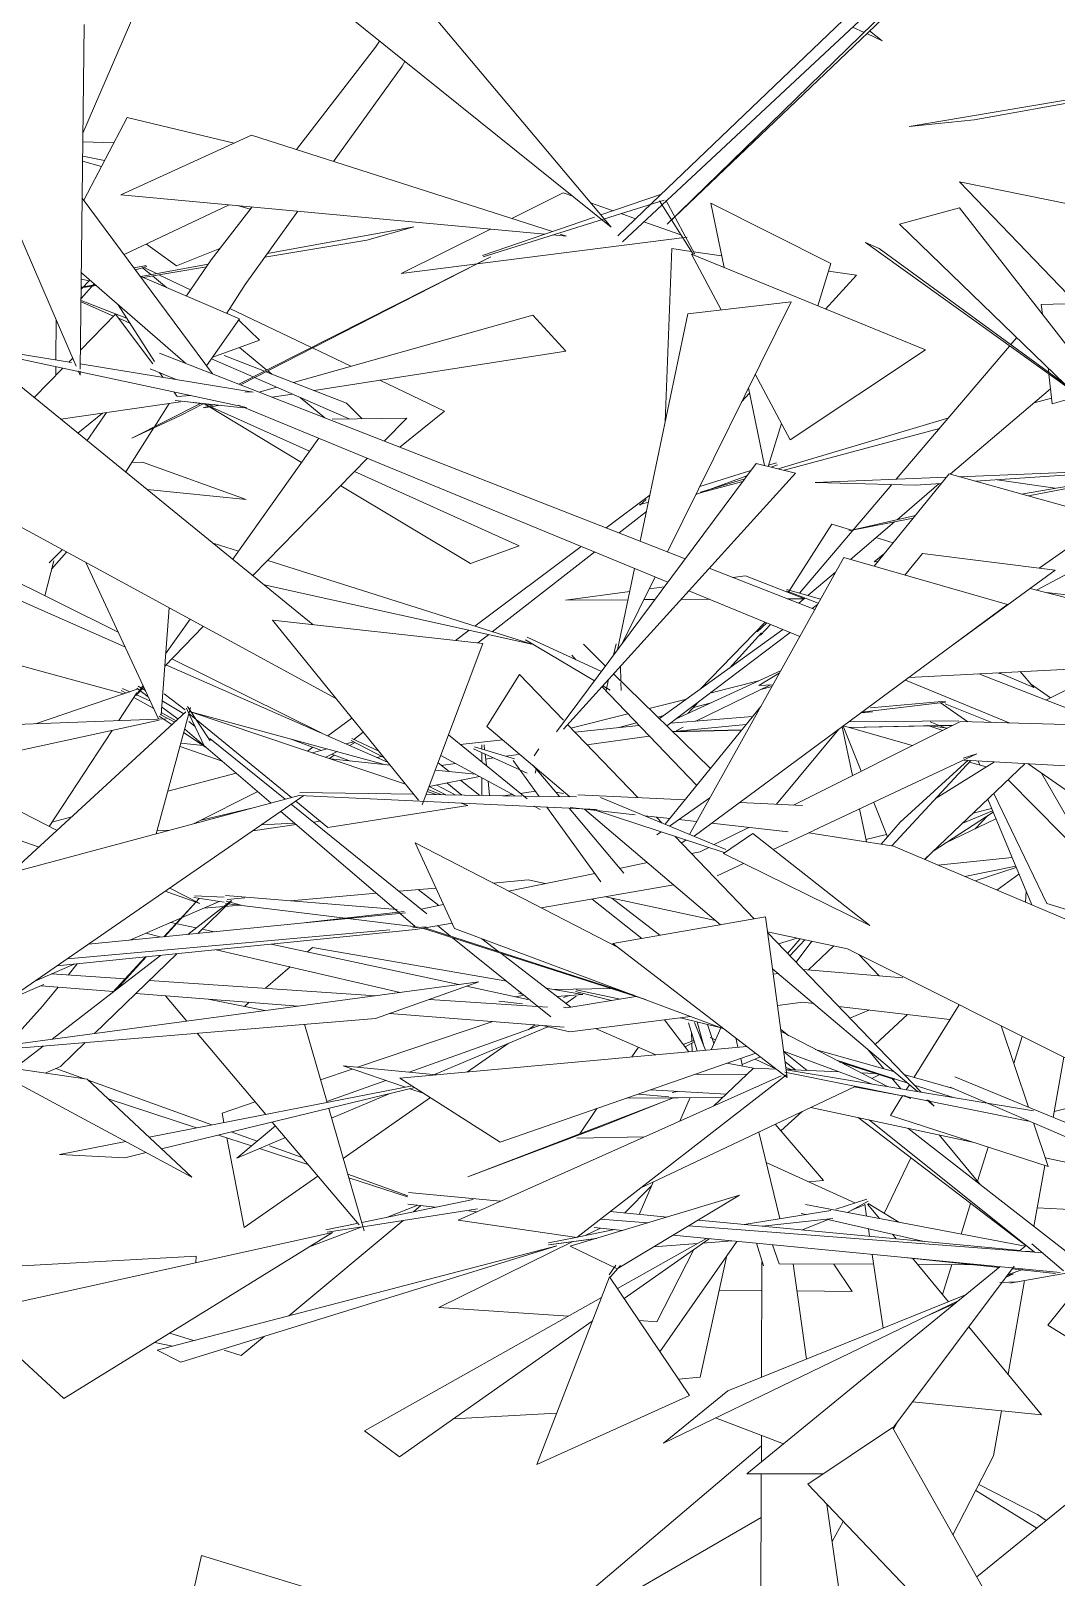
# Model space of a CAD drawing. Header units: millimetres. Extents: x 78096 to 288885, y -20632 to 149556.
# Drawn here: x 250883.7 to 251188.6, y 95481.7 to 95941.5 of the extents above; entities that cross this region are included whole.
import ezdxf

# ---------------------------------------------------------------- set-up
doc = ezdxf.new("R2010")
doc.units = ezdxf.units.MM
doc.layers.add('G-IMPT', color=8, linetype='Continuous', lineweight=9)
doc.layers.add('L-PLNT', color=71, linetype='Continuous', lineweight=9)

# ---------------------------------------------------------------- blocks, each defined once
blk = doc.blocks.new('ZZ-V - Tree Broadleaf 1 - 3dtree rotund SIMPLU-4826059-TOMH A-A')
at = {"layer": 'G-IMPT'}
for p, q in [((25260.57, 96001.18), (25359.75, 95883.13)), ((25371.97, 95890.31), (25483.83, 95997.34)), ((25363.12, 95878.75), (25487.83, 95995.04)), ((25489.48, 95994.09), (25376.48, 95884.04)), ((25376.48, 95884.04), (25490.96, 95993.24)), ((25244.66, 95975.63), (25359.75, 95883.13)), ((25200.73, 95841.8), (25154.51, 95948.59)), ((25203.08, 95943.39), (25201.9, 95840.9)), ((25448.42, 95913), (25570.44, 95933.56)), ((25570.42, 95933.54), (25467.74, 95915.07)), ((25448.42, 95913), (25467.74, 95915.07)), ((25252.82, 95910.44), (25214.01, 95892.71)), ((25252.82, 95910.44), (25342.32, 95881.81)), ((25513.45, 95886.46), (25463.36, 95896.58)), ((25463.36, 95896.58), (25498.14, 95860.45)), ((25202.48, 95891.77), (25241.21, 95839.52)), ((25214.01, 95892.71), (25340.11, 95881.05)), ((25330.24, 95885.67), (25345.56, 95893.28)), ((25348.37, 95892.28), (25345.56, 95893.28)), ((25356.72, 95886.74), (25374.75, 95892.91)), ((25321.77, 95874.28), (25375.57, 95891.15)), ((25360.37, 95887.99), (25353.65, 95890.39)), ((25361.79, 95880.57), (25371.86, 95890.2)), ((25367.05, 95885.6), (25362.77, 95887.13)), ((25384.16, 95875.03), (25374.17, 95890.92)), ((25384.67, 95875.04), (25376.1, 95891.18)), ((25463.36, 95888.87), (25445.55, 95883.97)), ((25463.36, 95888.87), (25516.76, 95820.33)), ((25297.38, 95869.34), (25323.95, 95882.55)), ((25321.57, 95874.71), (25354.82, 95886.09)), ((25380.54, 95880.78), (25369.53, 95884.72)), ((25494.84, 95836.35), (25445.55, 95883.97)), ((25297.38, 95869.34), (25382.35, 95880.14)), ((25342.37, 95880.84), (25346.54, 95880.46)), ((25344.64, 95881.07), (25346.54, 95880.46)), ((25439.49, 95876.79), (25435.41, 95878.55)), ((25526.98, 95812.83), (25435.41, 95878.55)), ((25249.09, 95836.44), (25323.97, 95874.3)), ((25249.55, 95836.26), (25323.97, 95874.3)), ((25453.25, 95846.6), (25383.67, 95875.06)), ((25392.48, 95858.51), (25383.67, 95875.06)), ((25439.49, 95876.79), (25527.03, 95812.83)), ((25202.23, 95869.53), (25233.22, 95842.65)), ((25249.3, 95855.86), (25219.68, 95868.57)), ((25213.15, 95860.06), (25223.96, 95843.2)), ((25413.32, 95860.94), (25376.53, 95786.55)), ((25413.32, 95860.94), (25382.6, 95857.36)), ((25487.72, 95860.15), (25577.49, 95862.71)), ((25487.72, 95860.15), (25488.04, 95857.2)), ((25201.96, 95846.52), (25212.41, 95857.23)), ((25223.51, 95842.44), (25212.41, 95857.23)), ((25249.3, 95855.86), (25239.47, 95841.87)), ((25382.6, 95857.36), (25368.46, 95789.71)), ((25179.21, 95846.15), (25199.31, 95842.88)), ((25225.45, 95845.69), (25381.84, 95784.48)), ((25453.25, 95846.6), (25413.02, 95819.92)), ((25178.73, 95845.03), (25251.38, 95829.44)), ((25188.23, 95832.45), (25196.74, 95841.17)), ((25198.54, 95843.01), (25199.69, 95844.19)), ((25201.92, 95842.46), (25253.37, 95834.09)), ((25222.66, 95841.02), (25230.42, 95837.82)), ((25489.77, 95841.25), (25489.91, 95839.95)), ((25201.88, 95839.13), (25201.32, 95840.43)), ((25201.89, 95840.31), (25201.88, 95839.13)), ((25226.49, 95838.46), (25225.43, 95839.88)), ((25413.02, 95819.92), (25402.66, 95839.38)), ((25489.97, 95839.39), (25490.92, 95830.6)), ((25184.24, 95835.7), (25271.21, 95764.89)), ((25229.82, 95834.07), (25230.59, 95832.86)), ((25230.75, 95832.76), (25234.77, 95833.01)), ((25250.83, 95834.02), (25252.91, 95834.15)), ((25490.92, 95830.6), (25498.53, 95832.78)), ((25196.1, 95826.04), (25231.7, 95831.14)), ((25217.27, 95820.34), (25237.88, 95830.77)), ((25230.15, 95831.6), (25250.36, 95829.43)), ((25231.68, 95827.13), (25238.64, 95830.69)), ((25248.92, 95830.2), (25376.69, 95777.55)), ((25231.68, 95827.13), (25217.27, 95820.34)), ((25299.02, 95826.36), (25276.87, 95826.01)), ((25299.02, 95826.36), (25292.33, 95819.51)), ((25247.27, 95784.38), (25272.84, 95820.34)), ((25277.95, 95742.95), (25140.29, 95817.76)), ((25287.32, 95814.38), (25253.26, 95779.5)), ((25343.56, 95733.04), (25402.95, 95812.83)), ((25414.63, 95809.99), (25345.57, 95733.87)), ((25414.63, 95809.99), (25402.95, 95812.83)), ((25460.28, 95809.73), (25438.04, 95782.28)), ((25460.28, 95809.73), (25508.16, 95796.44)), ((25523.66, 95811.3), (25463.29, 95808.89)), ((25468.1, 95807.56), (25524.2, 95811.3)), ((25481.81, 95803.75), (25525.46, 95811.24)), ((25525.49, 95811.23), (25483.88, 95803.18)), ((25459.47, 95808.74), (25420.45, 95807.18)), ((25450.19, 95806.36), (25420.45, 95807.18)), ((25450.19, 95806.36), (25457.97, 95806.88)), ((25474.54, 95807.99), (25491.8, 95805.46)), ((25450.27, 95797.37), (25430.48, 95792.84)), ((25449.6, 95796.54), (25430.48, 95792.84)), ((25508.16, 95796.44), (25487.09, 95781.74)), ((25148.4, 95794.82), (25213.19, 95762.67)), ((25248.97, 95786.77), (25241.39, 95789.17)), ((25441.23, 95786.21), (25438.03, 95783.58)), ((25447.1, 95779.68), (25452.43, 95786.09)), ((25491.85, 95781.14), (25452.43, 95786.09)), ((25203.53, 95783.39), (25225.22, 95736.88)), ((25336.24, 95759.07), (25257.66, 95784.01)), ((25366.77, 95781.63), (25361.72, 95757.44)), ((25383.11, 95702.55), (25428.94, 95784.9)), ((25388.96, 95781.69), (25420.32, 95769.41)), ((25477.63, 95770.9), (25428.94, 95784.9)), ((25438.03, 95783.58), (25439.27, 95783.79)), ((25256.61, 95776.78), (25336.24, 95759.07)), ((25372.86, 95779.13), (25363.13, 95759.47)), ((25491.85, 95781.14), (25460.88, 95758.51)), ((25180.2, 95773.75), (25215.21, 95758.36)), ((25382.88, 95775), (25415.86, 95761.41)), ((25484.39, 95775.69), (25560.75, 95756.07)), ((25225.92, 95738.1), (25228.3, 95769.94)), ((25477.63, 95770.9), (25384.46, 95701.99)), ((25238.5, 95764.39), (25227.01, 95752.62)), ((25227.28, 95756.26), (25234.58, 95766.52)), ((25321.66, 95759.27), (25259.03, 95766.25)), ((25302.51, 95712.71), (25259.03, 95766.25)), ((25214.9, 95744.38), (25158.63, 95759.66)), ((25321.66, 95759.27), (25303.61, 95711.35)), ((25334.31, 95760.37), (25354.84, 95748.21)), ((25334.85, 95761.17), (25356.92, 95750.99)), ((25351.52, 95759.07), (25358.13, 95752.62)), ((25361.25, 95759.23), (25360.53, 95755.84)), ((25229.12, 95754.78), (25273.75, 95732.64)), ((25348.05, 95755.83), (25349.33, 95754.49)), ((25448.29, 95749.2), (25559.18, 95755.03)), ((25227.39, 95753.01), (25293.31, 95724.04)), ((25322.86, 95734.67), (25332.49, 95750.09)), ((25345.57, 95736.49), (25332.49, 95750.09)), ((25360.61, 95750.2), (25389.35, 95722.16)), ((25362.53, 95752.56), (25362.66, 95748.21)), ((25403.7, 95746.85), (25409.78, 95750.48)), ((25469.17, 95750.29), (25512.01, 95733.53)), ((25219.13, 95745.81), (25188.62, 95735.46)), ((25213.34, 95736.42), (25218.75, 95744.66)), ((25214.1, 95745.37), (25215.52, 95744.59)), ((25214.47, 95745.94), (25216.62, 95744.96)), ((25218.47, 95743.88), (25220.58, 95746.84)), ((25220.83, 95746.29), (25218.47, 95743.88)), ((25218.77, 95746.01), (25222.15, 95743.47)), ((25219.14, 95746.6), (25221.3, 95745.29)), ((25357.02, 95746.49), (25385.23, 95717.08)), ((25357.27, 95746.77), (25359.48, 95745.46)), ((25359, 95748.67), (25358.29, 95745.37)), ((25362.67, 95747.71), (25362.74, 95745.35)), ((25403.7, 95746.85), (25407.89, 95747.07)), ((25447.29, 95748.46), (25478.2, 95735.72)), ((25217.85, 95743.29), (25223.76, 95740.03)), ((25218.41, 95744.14), (25222.76, 95742.16)), ((25224.49, 95702.73), (25234.71, 95740.24)), ((25226.1, 95740.5), (25230.99, 95736.82)), ((25226.24, 95742.28), (25232.67, 95738.36)), ((25226.86, 95744.39), (25233.12, 95739.56)), ((25233.46, 95740.12), (25234.13, 95738.72)), ((25233.83, 95740.58), (25240.52, 95730.39)), ((25404.28, 95740.6), (25375.89, 95705.55)), ((25136.95, 95733.46), (25227.43, 95736.96)), ((25159.1, 95722.13), (25225.39, 95736.52)), ((25181.39, 95691.18), (25233.34, 95738.98)), ((25225.34, 95737.73), (25229.2, 95735.17)), ((25225.7, 95738.21), (25230.06, 95735.96)), ((25225.98, 95738.8), (25230.45, 95736.32)), ((25264.68, 95713.5), (25234.24, 95738.49)), ((25234.24, 95738.49), (25239, 95728.49)), ((25234.24, 95736.13), (25236.06, 95734.65)), ((25298.67, 95717.44), (25234.41, 95739.13)), ((25292.73, 95723.25), (25235.12, 95738.89)), ((25367.71, 95713.48), (25346.8, 95735.22)), ((25463.68, 95736.13), (25414.01, 95711.28)), ((25508.04, 95734.87), (25463.68, 95736.13)), ((25136.1, 95733.9), (25195.03, 95703.73)), ((25192.67, 95704.94), (25211.41, 95733.49)), ((25232.83, 95732.76), (25238.9, 95728.73)), ((25232.97, 95733.85), (25258.64, 95711.88)), ((25240.48, 95731.08), (25262.84, 95713.01)), ((25264.37, 95730.95), (25273.64, 95727.54)), ((25282.7, 95731.05), (25290.67, 95727.29)), ((25311.44, 95732.13), (25334.8, 95713.12)), ((25322.86, 95734.67), (25347.55, 95713.72)), ((25244.09, 95724.34), (25231.57, 95728.71)), ((25238.49, 95729), (25231.84, 95729.7)), ((25270.9, 95726.81), (25275.3, 95727.98)), ((25274.89, 95725.47), (25278.27, 95727.17)), ((25276.74, 95726.4), (25282.28, 95724.36)), ((25280.93, 95729.48), (25283.24, 95730.1)), ((25281.96, 95729.03), (25283.65, 95729.88)), ((25282.43, 95730.52), (25292.2, 95725.4)), ((25318.84, 95727.97), (25334.86, 95720.74)), ((25319.16, 95728.63), (25331.07, 95725.02)), ((25321.31, 95729.2), (25321.31, 95727.98)), ((25321.31, 95726.85), (25321.31, 95724.1)), ((25322, 95729.2), (25322.16, 95727.72)), ((25322.3, 95726.41), (25322.67, 95722.99)), ((25338.31, 95728.02), (25336.94, 95725.92)), ((25468.58, 95726.47), (25420.01, 95703.72)), ((25464.51, 95725.2), (25468.58, 95726.47)), ((25294.07, 95723.11), (25276.29, 95724.99)), ((25319.42, 95720.42), (25307.51, 95721.68)), ((25308.31, 95723.83), (25311.63, 95721.24)), ((25331.25, 95713.99), (25309.14, 95726.01)), ((25330.66, 95724.57), (25338.38, 95713.87)), ((25336.58, 95723.03), (25344.38, 95713.78)), ((25337.56, 95722.2), (25337.22, 95720.76)), ((25443.23, 95699.12), (25466.8, 95724.55)), ((25445.71, 95706.22), (25466.01, 95724.59)), ((25482.9, 95723.61), (25452.99, 95695.12)), ((25473.82, 95724.14), (25456.44, 95713.37)), ((25564.9, 95718.83), (25464.73, 95724.67)), ((25134.5, 95718.08), (25189.64, 95698.77)), ((25227.93, 95715.36), (25248.25, 95720.77)), ((25305.68, 95716.83), (25320.6, 95719.78)), ((25307.78, 95717.25), (25313.45, 95714.28)), ((25310.9, 95717.86), (25315.43, 95714.25)), ((25314.95, 95718.66), (25320.74, 95714.16)), ((25321.31, 95719.39), (25321.32, 95714.15)), ((25323.17, 95718.38), (25323.64, 95714.12)), ((25266.96, 95714.11), (25151.66, 95683.21)), ((25172.8, 95648.14), (25268.4, 95714.1)), ((25235.82, 95705.77), (25254.68, 95715.27)), ((25275.54, 95704.58), (25265.98, 95712.43)), ((25266.96, 95714.15), (25355.59, 95709.96)), ((25267.2, 95715.04), (25301.07, 95714.48)), ((25304.77, 95714.42), (25333.24, 95713.96)), ((25307.74, 95714.38), (25305.09, 95715.27)), ((25305.32, 95715.88), (25309.48, 95714.35)), ((25305.67, 95716.8), (25310.65, 95714.33)), ((25330.43, 95714.43), (25327.68, 95714.05)), ((25337.28, 95715.39), (25332.78, 95714.76)), ((25333.78, 95713.95), (25349.53, 95713.69)), ((25345.57, 95714.76), (25343.23, 95715.13)), ((25349.93, 95714.33), (25381.78, 95712.81)), ((25393.91, 95698.06), (25356.6, 95713.56)), ((25389.16, 95713.43), (25377.13, 95705.03)), ((25193.47, 95706.17), (25199.4, 95707.75)), ((25261.56, 95709.38), (25301.42, 95675.26)), ((25264.67, 95711.53), (25304.96, 95678.97)), ((25275.54, 95704.58), (25317.17, 95711.19)), ((25317.17, 95711.19), (25315.16, 95711.87)), ((25338.7, 95709.94), (25336.92, 95710.91)), ((25340.7, 95710.66), (25356.76, 95688.42)), ((25347.26, 95710.36), (25363.56, 95691.01)), ((25347.58, 95710.57), (25366.95, 95708.4)), ((25351.83, 95710.09), (25392.35, 95675.71)), ((25393.38, 95697.21), (25354.48, 95709.98)), ((25369.8, 95708.08), (25377.27, 95707.24)), ((25374.97, 95705.93), (25373.28, 95707.69)), ((25398.05, 95712.04), (25416.67, 95711.15)), ((25224.73, 95703.61), (25228.59, 95703.83)), ((25266.15, 95705.45), (25253.26, 95703.65)), ((25255.74, 95705.36), (25265.61, 95705.92)), ((25273.27, 95706.45), (25271.3, 95706.17)), ((25374.7, 95703.34), (25373.34, 95702.39)), ((25379.87, 95706.95), (25385.22, 95706.35)), ((25389.68, 95705.85), (25412.44, 95703.3)), ((25400.69, 95704.62), (25390.46, 95699.5)), ((25419.86, 95703.65), (25407.95, 95698.06)), ((25443.8, 95699.02), (25418.61, 95703.06)), ((25445.71, 95706.22), (25440.06, 95699.62)), ((25313.22, 95674.57), (25301.47, 95700.04)), ((25362.07, 95668.78), (25301.47, 95700.04)), ((25402.36, 95677.46), (25378.73, 95702.02)), ((25382.07, 95700.92), (25380.84, 95700.02)), ((25388.85, 95698.69), (25386.24, 95697.39)), ((25401.89, 95702.82), (25393.17, 95696.89)), ((25401.89, 95702.82), (25436.75, 95675.44)), ((25530.25, 95662.28), (25443.8, 95699.02)), ((25370.59, 95694.17), (25362.63, 95692.53)), ((25386.24, 95697.39), (25383.69, 95696.86)), ((25399.15, 95693.94), (25391.29, 95690.26)), ((25436.75, 95675.44), (25393.17, 95696.89)), ((25354.93, 95690.95), (25329.3, 95685.68)), ((25227.14, 95685.63), (25237.47, 95682.01)), ((25228.53, 95686.59), (25237.47, 95682.01)), ((25289.98, 95685.06), (25264.45, 95682.84)), ((25307.67, 95686.6), (25296.7, 95685.65)), ((25302.42, 95686.14), (25308.55, 95681.42)), ((25335.16, 95689), (25324.65, 95688.08)), ((25340.17, 95687.92), (25335.16, 95689)), ((25378.44, 95687.52), (25338.93, 95680.72)), ((25243.23, 95682.58), (25216.64, 95671.1)), ((25226.78, 95672.11), (25236.24, 95682.39)), ((25237.28, 95683.51), (25226.94, 95672.13)), ((25246.86, 95682.85), (25233.87, 95672.81)), ((25235.67, 95683.76), (25244.66, 95682.36)), ((25235.89, 95684.28), (25244.66, 95683.93)), ((25236.85, 95673.11), (25246.89, 95682.84)), ((25244.61, 95681.11), (25238.61, 95680.59)), ((25241.92, 95682.05), (25243.19, 95682.59)), ((25302.53, 95675), (25245.06, 95682.03)), ((25245.13, 95684.42), (25296.2, 95680.24)), ((25249.28, 95681.52), (25245.14, 95681.16)), ((25245.31, 95682.67), (25249.8, 95681.53)), ((25250.87, 95683.69), (25245.56, 95683.21)), ((25309.93, 95681.7), (25303.27, 95680.33)), ((25354.17, 95683.34), (25368.88, 95671.61)), ((25390.87, 95676.97), (25358.17, 95684.03)), ((25360, 95683.63), (25374.26, 95672.55)), ((25204.31, 95669.88), (25298.67, 95679.25)), ((25236.36, 95674.74), (25228.82, 95676.36)), ((25298.2, 95679.66), (25269.21, 95676.32)), ((25312.49, 95676.17), (25301.62, 95674.3)), ((25405.71, 95678.04), (25360.33, 95670.12)), ((25405.71, 95678.04), (25412.14, 95630.31)), ((25301.62, 95674.3), (25194.98, 95663.44)), ((25198.07, 95665.57), (25293.99, 95674.15)), ((25226.09, 95672.04), (25221.36, 95673.14)), ((25241.68, 95673.59), (25238.13, 95674.35)), ((25300.84, 95674.76), (25304.75, 95675.11)), ((25303.71, 95674.66), (25369.96, 95653.42)), ((25304.36, 95674.77), (25366.52, 95654.7)), ((25308.11, 95675.42), (25311.99, 95672.31)), ((25312.63, 95671.8), (25341.9, 95648.33)), ((25313.22, 95674.57), (25393.47, 95644.66)), ((25321.38, 95671.53), (25326.4, 95667.66)), ((25430.1, 95668.5), (25406.3, 95673.63)), ((25451.95, 95625.9), (25406.35, 95673.31)), ((25415.99, 95671.54), (25412.25, 95667.17)), ((25412.95, 95666.44), (25417.4, 95671.24)), ((25225.81, 95666.58), (25193.54, 95641.65)), ((25206.17, 95643.35), (25230.62, 95667.07)), ((25297.05, 95655.55), (25242.34, 95668.26)), ((25314.48, 95657.89), (25258.67, 95669.93)), ((25269.44, 95667.61), (25270.94, 95668.9)), ((25270.94, 95668.9), (25328.73, 95658.89)), ((25327.01, 95667.19), (25347.8, 95651.16)), ((25412.14, 95630.31), (25360.33, 95670.12)), ((25419.5, 95670.78), (25414.77, 95664.55)), ((25425.97, 95669.39), (25418.48, 95662.25)), ((25507.48, 95629.74), (25430.1, 95668.5)), ((25433.46, 95666.81), (25439.5, 95660.52)), ((25200.1, 95663.96), (25188.44, 95658.93)), ((25211.52, 95655.54), (25221.26, 95666.12)), ((25221.51, 95666.14), (25212.71, 95656.46)), ((25256.95, 95656.79), (25264.31, 95663.16)), ((25407.79, 95662.61), (25450.85, 95626.08)), ((25446.49, 95659.94), (25416.86, 95662.38)), ((25320.47, 95658.7), (25166.47, 95638.01)), ((25181.14, 95653.61), (25191.1, 95657.88)), ((25211.75, 95655.79), (25190.18, 95657.49)), ((25193.35, 95661.05), (25215.24, 95659.58)), ((25222.41, 95659.1), (25289.83, 95654.58)), ((25320.47, 95658.7), (25289.69, 95647.85)), ((25335.06, 95653.46), (25316.78, 95657.4)), ((25409.42, 95661.23), (25408, 95661)), ((25266.67, 95651.47), (25218.45, 95655.26)), ((25227.23, 95654.57), (25233.6, 95647.03)), ((25239.94, 95653.57), (25256.84, 95650.15)), ((25250.72, 95651.39), (25252.14, 95652.62)), ((25305.76, 95653.51), (25340.87, 95651.16)), ((25326.43, 95652.95), (25333.46, 95652.18)), ((25331.16, 95654.3), (25333.52, 95654.67)), ((25332.27, 95655.39), (25333.62, 95654.97)), ((25340.39, 95656.87), (25351.35, 95654.98)), ((25343.68, 95654.34), (25351.35, 95654.98)), ((25347.43, 95654.65), (25345.57, 95654.02)), ((25346.31, 95652.31), (25349.42, 95654.48)), ((25367.14, 95654.32), (25346.6, 95650.97)), ((25349.18, 95655.79), (25359.87, 95653.13)), ((25349.36, 95656.37), (25362.51, 95653.57)), ((25416.76, 95652.68), (25409.26, 95651.72)), ((25419.94, 95652.3), (25416.76, 95652.68)), ((25345.85, 95645.25), (25293.9, 95649.33)), ((25346.6, 95650.97), (25345.57, 95651.19)), ((25383.39, 95648.41), (25347.51, 95643.83)), ((25380.39, 95648.03), (25392.52, 95645.01)), ((25460.51, 95647.47), (25427.41, 95651.41)), ((25463.25, 95651.89), (25449.88, 95630.34)), ((25167.59, 95637.67), (25289.69, 95647.85)), ((25236.65, 95643.43), (25257.07, 95619.28)), ((25268.64, 95646.1), (25275.34, 95622.83)), ((25324.57, 95646.92), (25284.33, 95633.32)), ((25299.71, 95631.85), (25338.77, 95645.81)), ((25340.95, 95645.35), (25307.29, 95631.13)), ((25335.08, 95644.49), (25337.15, 95645.93)), ((25347.51, 95643.83), (25339.42, 95645.71)), ((25389.53, 95638.53), (25392.38, 95645.04)), ((25410.22, 95644.58), (25412.65, 95642.69)), ((25441.99, 95627.56), (25410.31, 95643.9)), ((25483.87, 95621.44), (25475.82, 95645.6)), ((25190.9, 95639.61), (25182.22, 95632.9)), ((25196.03, 95633.51), (25203.39, 95640.66)), ((25296.98, 95630.09), (25400.17, 95639.5)), ((25317.04, 95631.92), (25329.18, 95640.38)), ((25396.83, 95642.07), (25397.51, 95639.26)), ((25203.92, 95629.77), (25172.58, 95634.3)), ((25235.08, 95600.63), (25172.77, 95634.19)), ((25326.82, 95611.02), (25402.77, 95637.51)), ((25394.23, 95634.53), (25402.17, 95633.04)), ((25398.32, 95635.95), (25398.89, 95633.66)), ((25411.09, 95638.08), (25437.19, 95628.36)), ((25411.12, 95637.91), (25418.09, 95632.35)), ((25411.52, 95634.94), (25414.73, 95632.49)), ((25420.5, 95638.64), (25443.8, 95632.06)), ((25426.83, 95635.38), (25447.74, 95628.71)), ((25427.62, 95634.97), (25444.04, 95629.67)), ((25427.82, 95634.87), (25444.04, 95629.67)), ((25436.31, 95638.41), (25440.92, 95632.87)), ((25196.03, 95633.51), (25191.44, 95631.57)), ((25194.68, 95632.94), (25203.14, 95629.88)), ((25203.92, 95629.77), (25235.08, 95600.63)), ((25204.21, 95629.49), (25241.05, 95616.16)), ((25282.78, 95632.79), (25273.38, 95629.62)), ((25280.05, 95633.73), (25307.82, 95631.08)), ((25280.05, 95633.73), (25298.67, 95627.37)), ((25326.82, 95611.02), (25296.98, 95630.09)), ((25410.39, 95630.79), (25314.31, 95587.86)), ((25349.55, 95582.68), (25411.98, 95631.04)), ((25400.21, 95631.19), (25384.86, 95631.26)), ((25402.17, 95633.03), (25390.19, 95621.76)), ((25402.17, 95633.03), (25408.97, 95632.74)), ((25411.42, 95631.84), (25483.86, 95617.27)), ((25411.83, 95632.62), (25427.58, 95631.94)), ((25411.83, 95632.58), (25485.38, 95620.33)), ((25434.03, 95631.66), (25438.22, 95631.48)), ((25437.31, 95629.97), (25439.91, 95631.21)), ((25443.18, 95630.17), (25445.89, 95626.91)), ((25446.85, 95631.2), (25461.25, 95627.13)), ((25461.98, 95630.5), (25703.09, 95530.67)), ((25300.64, 95627.75), (25222.36, 95612.53)), ((25226.08, 95609.05), (25301.39, 95627.27)), ((25275.26, 95623.12), (25292.78, 95629.38)), ((25293.82, 95625.44), (25276.67, 95618.19)), ((25299.96, 95626.92), (25304.2, 95625.48)), ((25367.92, 95625.35), (25376.99, 95624.49)), ((25368.46, 95597.33), (25432.36, 95627.63)), ((25371.47, 95626.59), (25393.96, 95625.31)), ((25377.92, 95625.85), (25379.49, 95626.13)), ((25432.03, 95627.47), (25446.43, 95624.78)), ((25446.49, 95624.89), (25448.92, 95623.98)), ((25448.92, 95623.98), (25447.02, 95624.96)), ((25448.48, 95628.09), (25447.57, 95626.63)), ((25449.91, 95628.02), (25461.65, 95624.28)), ((25460.62, 95627.4), (25641.48, 95549.75)), ((25210.22, 95623.88), (25236.5, 95615.28)), ((25253.9, 95623.03), (25244.06, 95619.71)), ((25275.84, 95621.09), (25286.33, 95584.67)), ((25280.13, 95606.2), (25306.07, 95624.28)), ((25317.14, 95600.7), (25378.33, 95624.25)), ((25357.44, 95615.9), (25378.28, 95624.22)), ((25379.68, 95624.23), (25364.42, 95624.13)), ((25392.86, 95624.42), (25377.15, 95624.23)), ((25380.24, 95617.32), (25383.31, 95624.32)), ((25419.17, 95621.37), (25467.74, 95610.94)), ((25446.44, 95624.8), (25442.85, 95619.01)), ((25453.72, 95623.64), (25455.9, 95621.79)), ((25455.9, 95621.79), (25454.21, 95623.55)), ((25244.61, 95616.86), (25244.06, 95619.71)), ((25259.95, 95615.87), (25248.43, 95606.26)), ((25258.98, 95617.01), (25284.85, 95586.42)), ((25357.44, 95615.9), (25317.14, 95600.7)), ((25433.26, 95618.35), (25483.15, 95580.28)), ((25436.51, 95617.65), (25485.74, 95578.37)), ((25489.74, 95603.8), (25442.85, 95619.01)), ((25489.74, 95603.8), (25485.43, 95616.75)), ((25215.47, 95611.19), (25195.69, 95607.35)), ((25243.01, 95613.15), (25252.83, 95609.93)), ((25250.64, 95585.65), (25245.49, 95612.34)), ((25246.83, 95614.07), (25254.48, 95611.3)), ((25262.9, 95612.38), (25248.43, 95606.26)), ((25403.69, 95614.03), (25409.98, 95588.3)), ((25448.04, 95615.17), (25496.9, 95577.17)), ((25457.32, 95613.18), (25469.66, 95598.36)), ((25215.12, 95606.4), (25195.69, 95607.35)), ((25215.12, 95606.4), (25221.5, 95607.95)), ((25255.25, 95609.14), (25269.61, 95604.44)), ((25258.18, 95609.96), (25267.93, 95606.44)), ((25488.88, 95606.4), (25530.22, 95597.52)), ((25250.64, 95585.65), (25272.58, 95600.94)), ((25281.47, 95601.53), (25299.31, 95595.08)), ((25281.78, 95600.46), (25299.23, 95594.75)), ((25368.08, 95589.56), (25372.27, 95599.13)), ((25285.61, 95587.15), (25318.72, 95594.02)), ((25326.86, 95593.47), (25299.57, 95596.05)), ((25398, 95595.29), (25347.63, 95580.09)), ((25398, 95595.29), (25361.62, 95573.38)), ((25435.87, 95594.13), (25426.59, 95591.15)), ((25436.21, 95593.54), (25430.05, 95590.14)), ((25436.19, 95592.78), (25445.32, 95587.23)), ((25285.97, 95585.91), (25320.06, 95591.17)), ((25292.98, 95588.68), (25302.31, 95592.26)), ((25307.53, 95591.7), (25299.31, 95592.58)), ((25301.03, 95590.35), (25303.2, 95592.16)), ((25319.93, 95590.37), (25317.42, 95590.64)), ((25356.58, 95588.12), (25370.7, 95587.05)), ((25376.41, 95588.77), (25359.49, 95590.38)), ((25399.33, 95586.6), (25425.16, 95590.73)), ((25425.74, 95588.32), (25404.8, 95586.08)), ((25416.27, 95589.87), (25417.73, 95589.54)), ((25417.61, 95592.51), (25482.89, 95580.07)), ((25431.22, 95590.78), (25435.27, 95592.41)), ((25435.77, 95589.05), (25435.25, 95592.58)), ((25439.64, 95588.31), (25436.07, 95592.64)), ((25169.3, 95560.36), (25276.94, 95584.21)), ((25197.07, 95534.82), (25276.94, 95584.21)), ((25263.98, 95559.44), (25297.92, 95587.75)), ((25269.77, 95579.77), (25285.4, 95585.77)), ((25274.97, 95584.94), (25284.14, 95586.84)), ((25275.3, 95584.26), (25285.77, 95585.88)), ((25349.55, 95582.68), (25314.31, 95587.86)), ((25349.73, 95582.82), (25360.78, 95585.04)), ((25354.72, 95585.62), (25363.23, 95584.8)), ((25382.81, 95586.14), (25488.24, 95578.18)), ((25481.38, 95578.83), (25385.72, 95587.89)), ((25416.71, 95584.96), (25424.36, 95588.03)), ((25424.26, 95588.05), (25452.87, 95581.53)), ((25436.65, 95583.07), (25436.32, 95585.3)), ((25444.6, 95582.31), (25443.47, 95583.67)), ((25224.79, 95549.21), (25343.66, 95580.24)), ((25231.79, 95545.59), (25343.66, 95580.24)), ((25341.13, 95581.09), (25349.25, 95582.72)), ((25341.17, 95580.49), (25355.35, 95582.42)), ((25355.41, 95582.44), (25341.29, 95580.52)), ((25341.29, 95580.52), (25355.2, 95582.38)), ((25361.62, 95573.38), (25347.63, 95580.09)), ((25361.66, 95567.51), (25388.16, 95582.41)), ((25388.93, 95582.33), (25363.66, 95564.54)), ((25372.51, 95579.93), (25385.51, 95580.92)), ((25378.2, 95583.36), (25493.36, 95572.31)), ((25387.09, 95581.04), (25395.66, 95581.69)), ((25481.23, 95578.71), (25483.25, 95580.36)), ((25483.86, 95579.73), (25485.56, 95578.43)), ((25484.91, 95580.86), (25494.31, 95572.83)), ((25359.24, 95571.62), (25361.23, 95574.47)), ((25359.61, 95571.04), (25362.53, 95574.39)), ((25440.67, 95555.7), (25437.44, 95577.68)), ((25475.17, 95573.76), (25447.96, 95576.67)), ((25460.1, 95563.54), (25449.38, 95576.52)), ((25485.56, 95578.43), (25483.06, 95578.67)), ((25359.28, 95571.03), (25337.65, 95515.2)), ((25383.07, 95535.72), (25359.29, 95571.03)), ((25400.11, 95512.41), (25475.42, 95573.96)), ((25443.55, 95526.02), (25479.65, 95574.13)), ((25477.23, 95570.91), (25479.44, 95571.9)), ((25479.44, 95571.9), (25477.58, 95571.37)), ((25477.83, 95571.71), (25482.26, 95573.22)), ((25478.35, 95569.07), (25496.84, 95572.43)), ((25491.98, 95571.96), (25479.06, 95573.34)), ((25394.47, 95537.06), (25465.19, 95565.6)), ((25475.36, 95569.32), (25480.73, 95569.48)), ((25476.01, 95569.28), (25480.23, 95569.48)), ((25489.64, 95556.65), (25497.76, 95566.7)), ((25286.45, 95525.23), (25356.87, 95564.82)), ((25463.16, 95563.94), (25375.31, 95521.56)), ((25453.74, 95559.4), (25462.23, 95563.18)), ((25169.3, 95560.36), (25197.07, 95534.82)), ((25354.17, 95557.86), (25296.87, 95517.5)), ((25487.82, 95529.97), (25466.18, 95556.18)), ((25489.64, 95556.65), (25636.78, 95465.6)), ((25235.62, 95552.04), (25228.54, 95554.28)), ((25249.75, 95547.57), (25256.59, 95553.27)), ((25224.79, 95549.21), (25231.79, 95545.59)), ((25249.75, 95547.57), (25244.66, 95549.18)), ((25383.07, 95535.72), (25337.65, 95515.2)), ((25394.47, 95537.06), (25375.31, 95521.56)), ((25487.82, 95529.97), (25449.39, 95533.81)), ((25411.01, 95521.31), (25390.78, 95529.03)), ((25286.45, 95525.23), (25296.87, 95517.5)), ((25418.26, 95509.33), (25443.47, 95526.16)), ((25443.47, 95526.16), (25487.8, 95447.61)), ((25400.11, 95512.41), (25422.95, 95512.46)), ((25418.26, 95509.33), (25460.01, 95465.64)), ((25237.97, 95488.13), (25233.41, 95467.91)), ((25237.97, 95488.13), (25365.17, 95449.37))]:
    blk.add_line(p, q, dxfattribs=at)
blk = doc.blocks.new('ZZ-V - Tree Broadleaf 2 - 3dtree rotund SIMPLU-4826109-TOMH A-A')
at = {"layer": 'G-IMPT'}
for p, q in [((25202.7, 95911.05), (25228.4, 95970.72)), ((25435, 95941.03), (25431.59, 95942.59)), ((25289.74, 95936.61), (25290.93, 95938.45)), ((25440.41, 95938.55), (25435.83, 95940.65)), ((25440.41, 95938.55), (25436.67, 95941.46)), ((25266.19, 95906.16), (25289.74, 95936.61)), ((25277.23, 95902.63), (25297.6, 95930.93)), ((25297.6, 95930.93), (25298.46, 95932.39)), ((25215.85, 95915.73), (25202.97, 95891.11)), ((25247.66, 95908.08), (25215.85, 95915.73)), ((25211.91, 95908.18), (25202.67, 95908.44)), ((25202.61, 95902.75), (25208.22, 95901.14)), ((25209.16, 95902.94), (25202.63, 95904.25)), ((25246.18, 95889.74), (25214.96, 95874.94)), ((25240.84, 95873.39), (25253, 95889.11)), ((25248.64, 95889.51), (25252.46, 95888.41)), ((25250.92, 95866.08), (25266.59, 95887.85)), ((25389.45, 95890.24), (25425.14, 95872.31)), ((25389.45, 95890.24), (25393.36, 95871.1)), ((25301.15, 95883.25), (25257.57, 95875.31)), ((25301.15, 95883.25), (25287.11, 95879.28)), ((25230.5, 95871.6), (25221.61, 95878.1)), ((25256.77, 95874.21), (25287.11, 95879.28)), ((25230.5, 95871.6), (25243.46, 95876.77)), ((25233.48, 95862.65), (25240.84, 95873.39)), ((25377.88, 95876.73), (25375.88, 95825.19)), ((25377.88, 95876.73), (25383.61, 95875.91)), ((25384.26, 95875.81), (25392.65, 95874.6)), ((25221.54, 95871.73), (25217.89, 95870.98)), ((25221.7, 95871.39), (25218.29, 95870.44)), ((25239.96, 95872.11), (25219.94, 95868.46)), ((25222.93, 95869), (25220.33, 95871.14)), ((25220.61, 95868.17), (25239.42, 95871.31)), ((25224.59, 95869.31), (25221.09, 95870.98)), ((25227.57, 95865.18), (25223.38, 95868.63)), ((25234.73, 95864.47), (25225.32, 95868.96)), ((25425.14, 95872.31), (25421.24, 95859.69)), ((25423.57, 95858.74), (25432.71, 95868.82)), ((25424.43, 95870.02), (25432.71, 95868.82)), ((25202.14, 95861.86), (25206, 95866.26)), ((25202.17, 95864.64), (25204.73, 95867.36)), ((25206.32, 95865.98), (25202.18, 95865.22)), ((25202.18, 95865.09), (25206.51, 95865.81)), ((25202.21, 95867.64), (25204.65, 95867.15)), ((25245.46, 95857.51), (25250.92, 95866.08)), ((25215.69, 95856.09), (25202.13, 95861.34)), ((25211.84, 95856.65), (25202.13, 95860.89)), ((25194.64, 95843.64), (25194.76, 95855.59)), ((25216.69, 95854.54), (25213.33, 95856)), ((25270.63, 95847.33), (25246.36, 95858.92)), ((25255.24, 95849.51), (25249.03, 95855.48)), ((25336.52, 95856.98), (25265.29, 95836.92)), ((25336.52, 95856.98), (25346.29, 95846.23)), ((25480.43, 95850.27), (25478.65, 95848.17)), ((25255.24, 95849.51), (25241.3, 95844.47)), ((25257.39, 95840.63), (25249.24, 95847.34)), ((25282.36, 95841.73), (25270.93, 95847.19)), ((25271.48, 95834.53), (25346.29, 95846.23)), ((25478.3, 95847.76), (25444.6, 95808.14)), ((25194.6, 95838.97), (25194.62, 95841.62)), ((25253.31, 95838.56), (25240.94, 95843.96)), ((25256.66, 95840.26), (25244.66, 95844.9)), ((25281.91, 95826.09), (25253.71, 95838.39)), ((25281.1, 95830.81), (25257.06, 95840.1)), ((25258.89, 95839.39), (25257.66, 95840.41)), ((25310.18, 95828.44), (25291.03, 95837.59)), ((25260.3, 95835.52), (25255.15, 95834.07)), ((25258.97, 95832.57), (25264.91, 95833.5)), ((25274.62, 95826.44), (25267.33, 95832.45)), ((25398.58, 95831.14), (25400.98, 95833.79)), ((25400.67, 95835.35), (25405.39, 95812.23)), ((25490.45, 95835.01), (25460.65, 95809.62)), ((25490.74, 95832.26), (25485.59, 95830.87)), ((25201.19, 95821.9), (25208.52, 95827.82)), ((25203.98, 95819.63), (25209.71, 95827.99)), ((25223.94, 95823.72), (25228.36, 95830.66)), ((25237.76, 95830.7), (25233.93, 95831.19)), ((25241.9, 95830.34), (25238.43, 95829.36)), ((25238.43, 95829.36), (25240.59, 95829.7)), ((25240.88, 95830.31), (25238.49, 95830.61)), ((25240.12, 95829.76), (25238.95, 95830.46)), ((25238.95, 95830.46), (25270.08, 95816.46)), ((25267.75, 95813.18), (25240.3, 95829.65)), ((25240.63, 95829.7), (25243.55, 95830.16)), ((25281.1, 95830.81), (25285.74, 95826.15)), ((25310.18, 95828.44), (25296.99, 95817.69)), ((25215.41, 95810.32), (25223.73, 95823.38)), ((25410.44, 95824.77), (25406.48, 95811.97)), ((25460.17, 95826.45), (25409.44, 95811.25)), ((25457.48, 95823.29), (25411.26, 95810.81)), ((25220.42, 95813.21), (25217.22, 95813.17)), ((25220.42, 95813.21), (25251.29, 95802.09)), ((25283.47, 95810.44), (25332.47, 95788.4)), ((25400.19, 95809.12), (25384.96, 95803.59)), ((25401.37, 95810.72), (25386.17, 95806.04)), ((25408.93, 95813.04), (25406.59, 95812.32)), ((25409.26, 95812.41), (25407.42, 95811.74)), ((25251.29, 95802.09), (25221.8, 95805.12)), ((25317.93, 95783.08), (25279.36, 95806.22)), ((25398.98, 95807.5), (25386.26, 95804.07)), ((25399.58, 95808.3), (25386.39, 95804.35)), ((25443.25, 95806.55), (25415.79, 95774.27)), ((25457.38, 95806.84), (25444.8, 95796.12)), ((25371.33, 95803.42), (25358.31, 95793.69)), ((25370.9, 95801.34), (25368.16, 95800.5)), ((25370.19, 95802.18), (25368.3, 95800.44)), ((25486.31, 95775.19), (25535.25, 95801.2)), ((25370.31, 95798.53), (25362.16, 95792.18)), ((25444.03, 95795.46), (25430.95, 95784.32)), ((25425.4, 95794.82), (25412.41, 95774.52)), ((25431.64, 95792.91), (25425.4, 95794.82)), ((25443.66, 95789.21), (25438.54, 95790.79)), ((25196.51, 95787.21), (25192.69, 95783.33)), ((25197.85, 95786.48), (25193.4, 95781.37)), ((25317.93, 95783.08), (25332.47, 95788.4)), ((25350.92, 95788.17), (25319.21, 95764.47)), ((25354.9, 95786.53), (25324.45, 95762.81)), ((25191.37, 95773.5), (25194.06, 95783.94)), ((25395.97, 95778.95), (25399.7, 95779.45)), ((25399.7, 95779.45), (25417.25, 95772.64)), ((25426.52, 95780.55), (25418.32, 95773.56)), ((25346.21, 95772.23), (25365.35, 95774.81)), ((25346.21, 95772.23), (25364.83, 95772.34)), ((25369.51, 95772.36), (25372.84, 95772.38)), ((25371.11, 95775.59), (25375.69, 95776.21)), ((25380.55, 95772.43), (25389, 95772.48)), ((25411.9, 95775.02), (25421.4, 95771.35)), ((25412.08, 95775.33), (25422.04, 95772.51)), ((25412.16, 95772.61), (25417.25, 95772.64)), ((25417.49, 95772.86), (25415.61, 95771.26)), ((25552.98, 95767.34), (25489.26, 95774.44)), ((25421.13, 95770.87), (25419.54, 95769.72)), ((25317.55, 95763.23), (25313.47, 95760.18)), ((25410.86, 95763.47), (25374.15, 95736.99)), ((25405.62, 95765.63), (25386.29, 95745.74)), ((25406.11, 95765.42), (25403.23, 95762.79)), ((25407.16, 95764.99), (25404.18, 95761.8)), ((25323.33, 95761.94), (25320.15, 95759.47)), ((25413.04, 95762.57), (25376.34, 95734.86)), ((25404.54, 95762.47), (25394.97, 95752.01)), ((25378.88, 95736.77), (25410.19, 95751.21)), ((25475.88, 95750.31), (25474.39, 95750.57)), ((25485.52, 95746.27), (25475.17, 95750.61)), ((25485.52, 95746.27), (25481.4, 95750.94)), ((25509, 95752.39), (25489.09, 95742.5)), ((25385, 95736.26), (25407.18, 95747.03)), ((25403.61, 95748.18), (25389.16, 95744.54)), ((25407.58, 95746.51), (25404.31, 95745.64)), ((25490.4, 95743.15), (25484.55, 95747.37)), ((25382.18, 95742.78), (25371.08, 95739.99)), ((25385.88, 95742.06), (25382.63, 95738.5)), ((25389.52, 95741.68), (25384.24, 95740.27)), ((25459.25, 95741.88), (25434.35, 95738.88)), ((25436.91, 95740.2), (25459.21, 95742.17)), ((25457.68, 95741.76), (25465.85, 95736.07)), ((25473, 95735.86), (25459.09, 95741.37)), ((25282.66, 95737.16), (25275.55, 95731.84)), ((25364.77, 95738.4), (25347.83, 95734.14)), ((25367.33, 95735.74), (25362.05, 95734.32)), ((25375.41, 95737.9), (25373.69, 95737.44)), ((25401.83, 95737.57), (25377.41, 95735.67)), ((25399.97, 95735.27), (25378.37, 95733.1)), ((25430.51, 95736.04), (25463.14, 95736.29)), ((25437.51, 95739.04), (25434.09, 95738.69)), ((25459.59, 95734.08), (25454.66, 95736.07)), ((25286.09, 95732.94), (25283.3, 95730.77)), ((25314.92, 95729.3), (25327.6, 95730.65)), ((25349, 95732.93), (25368.07, 95734.97)), ((25352.6, 95729.18), (25371.11, 95731.8)), ((25378.07, 95733.17), (25398.64, 95733.63)), ((25398.62, 95733.61), (25378.07, 95733.17)), ((25398.57, 95733.54), (25378.18, 95733.06)), ((25379.1, 95733.39), (25381.16, 95734.39)), ((25427.53, 95733.85), (25409.01, 95711.52)), ((25431.57, 95720.06), (25428.51, 95734.57)), ((25434.15, 95721.36), (25428.78, 95734.76)), ((25449.33, 95728.95), (25428.89, 95734.85)), ((25430.66, 95734.34), (25461.47, 95735.02)), ((25461.46, 95735.02), (25430.79, 95734.3)), ((25454.65, 95734.8), (25430.83, 95734.29)), ((25458.4, 95733.49), (25453.96, 95734.9)), ((25459.73, 95734.15), (25454.17, 95734.9)), ((25461.3, 95734.94), (25457.66, 95734.86)), ((25271.06, 95728.49), (25269.47, 95727.3)), ((25277.38, 95726.16), (25276.01, 95725.09)), ((25328.53, 95725.79), (25332.25, 95726.31)), ((25290.08, 95725.46), (25291.54, 95725.75)), ((25309.28, 95723.07), (25313.46, 95723.66)), ((25322.46, 95724.93), (25324.83, 95725.27)), ((25471.33, 95722.6), (25466.33, 95724.04)), ((25468.88, 95724.43), (25469.51, 95723.13)), ((25483.81, 95723.56), (25543.26, 95682.15)), ((25525, 95671), (25477.85, 95718.8)), ((25501.9, 95696.18), (25487.81, 95720.77)), ((25471.77, 95713.01), (25484.89, 95681.56)), ((25473.57, 95714.72), (25489.37, 95682)), ((25237.88, 95706.8), (25252.44, 95710.22)), ((25435.73, 95700.32), (25433.67, 95710.11)), ((25441.97, 95701.86), (25437.87, 95712.08)), ((25473.36, 95709.19), (25455.53, 95697.54)), ((25464.35, 95705.94), (25473.22, 95709.52)), ((25467.43, 95708.88), (25472.93, 95710.23)), ((25468.07, 95704.2), (25471.85, 95708.2)), ((25459.14, 95699.9), (25474.21, 95707.16)), ((25435.58, 95701.04), (25441.7, 95702.54)), ((25453.11, 95695.07), (25455.51, 95697.52)), ((25479.01, 95695.66), (25456.96, 95693.43)), ((25465.01, 95690.01), (25480.09, 95693.06)), ((25480.25, 95692.68), (25468, 95688.74)), ((25474.5, 95685.97), (25481.07, 95690.71)), ((25483.17, 95685.68), (25483.05, 95682.34)), ((25525, 95671), (25489.37, 95682)), ((25415.07, 95671.74), (25409.56, 95669.97)), ((25198.26, 95660.72), (25200.98, 95664.05)), ((25190.7, 95651.46), (25195.34, 95657.14)), ((25359.61, 95656.74), (25342.94, 95656.43)), ((25180.27, 95639.87), (25190.7, 95651.46)), ((25436.46, 95650.33), (25430.8, 95647.89)), ((25438.3, 95640.09), (25447.97, 95648.96)), ((25373.1, 95637.03), (25355.18, 95644.81)), ((25375.63, 95647.42), (25382.85, 95637.92)), ((25382.76, 95646.52), (25385.34, 95638.15)), ((25383.72, 95643.41), (25383.8, 95641.05)), ((25384.61, 95646.62), (25387.82, 95638.38)), ((25385.4, 95646.78), (25387.34, 95639.61)), ((25388.45, 95646.02), (25390.34, 95640.39)), ((25365.96, 95636.38), (25367.92, 95639.28)), ((25381.23, 95640.04), (25384.37, 95641.28)), ((25384.51, 95640.83), (25381.76, 95639.36)), ((25383.82, 95640.46), (25383.91, 95638.02)), ((25389.2, 95642.14), (25390.83, 95641.5)), ((25479.55, 95634.39), (25482.06, 95642.47)), ((25404.18, 95636.42), (25398.78, 95634.1)), ((25408.94, 95632.74), (25402.6, 95635.75)), ((25491.22, 95618.39), (25494.37, 95636.3)), ((25411.74, 95633.26), (25413.57, 95632.54)), ((25513.45, 95625.59), (25491.53, 95620.14)), ((25350.47, 95613.53), (25355.56, 95621.04)), ((25422.94, 95599.67), (25408.58, 95616.35)), ((25410.29, 95614.37), (25416.57, 95620.14)), ((25349.61, 95612.26), (25369.67, 95612.59)), ((25468.74, 95599.46), (25471.88, 95609.6)), ((25432.28, 95592.98), (25405.91, 95604.96)), ((25440.98, 95589.86), (25448.91, 95606.4)), ((25485.53, 95586.01), (25488.72, 95604.13)), ((25371.78, 95598.01), (25363.78, 95589.97)), ((25422.94, 95599.67), (25418.38, 95599.29)), ((25463.86, 95583.69), (25466.69, 95592.83)), ((25486.51, 95591.56), (25508.66, 95590.33)), ((25352.07, 95583.29), (25356.59, 95585.51)), ((25308.57, 95561.87), (25348.37, 95581.47)), ((25373.42, 95557.63), (25384.42, 95579.16)), ((25374.31, 95548.74), (25397.13, 95581.55)), ((25402.98, 95580.98), (25405.06, 95574.22)), ((25407.77, 95580.52), (25409.79, 95574.9)), ((25236.42, 95577.17), (25137.16, 95571.58)), ((25236.42, 95577.17), (25236.3, 95575.2)), ((25386.3, 95541.2), (25394.19, 95577.31)), ((25404.65, 95575.47), (25404.54, 95541.12)), ((25437.87, 95574.75), (25409.79, 95574.9)), ((25413.91, 95574.87), (25417.9, 95546.52)), ((25431.44, 95566.67), (25426, 95574.81)), ((25467.25, 95574.6), (25450.89, 95574.69)), ((25458.3, 95565.72), (25461.06, 95574.63)), ((25477.81, 95542.09), (25482.69, 95569.86)), ((25404.62, 95566.92), (25391.94, 95567.04)), ((25431.44, 95566.67), (25415.04, 95566.82)), ((25308.57, 95561.87), (25347.14, 95559.35)), ((25368.08, 95557.98), (25373.42, 95557.63)), ((25229.38, 95550.41), (25224.04, 95551.49)), ((25386.3, 95541.2), (25379.79, 95540.59)), ((25312.94, 95528.82), (25343.54, 95530.42)), ((25473.53, 95517.75), (25475.89, 95531.16)), ((25404.48, 95523.8), (25404.46, 95515.96)), ((25443.75, 95525.66), (25445, 95527.96)), ((25404.48, 95520.75), (25332.15, 95459.43)), ((25461.43, 95494.33), (25473.53, 95517.75)), ((25404.45, 95512.42), (25404.31, 95468.39)), ((25468.24, 95507.5), (25486.38, 95496.27)), ((25469.15, 95509.27), (25486.62, 95500.31)), ((25423.97, 95503.35), (25429.62, 95463.24)), ((25494.87, 95503.16), (25468.52, 95481.76)), ((25404.41, 95499.39), (25334.11, 95458.83)), ((25425.53, 95492.3), (25428.8, 95498.29)), ((25489.17, 95498.53), (25486.62, 95500.31))]:
    blk.add_line(p, q, dxfattribs=at)

msp = doc.modelspace()

# ---------------------------------------------------------------- block references
at = {"layer": 'L-PLNT'}
for name in ['ZZ-V - Tree Broadleaf 1 - 3dtree rotund SIMPLU-4826059-TOMH A-A', 'ZZ-V - Tree Broadleaf 2 - 3dtree rotund SIMPLU-4826109-TOMH A-A']:
    msp.add_blockref(name, (225696.455, 0), dxfattribs=at)

doc.saveas('drawing.dxf')
